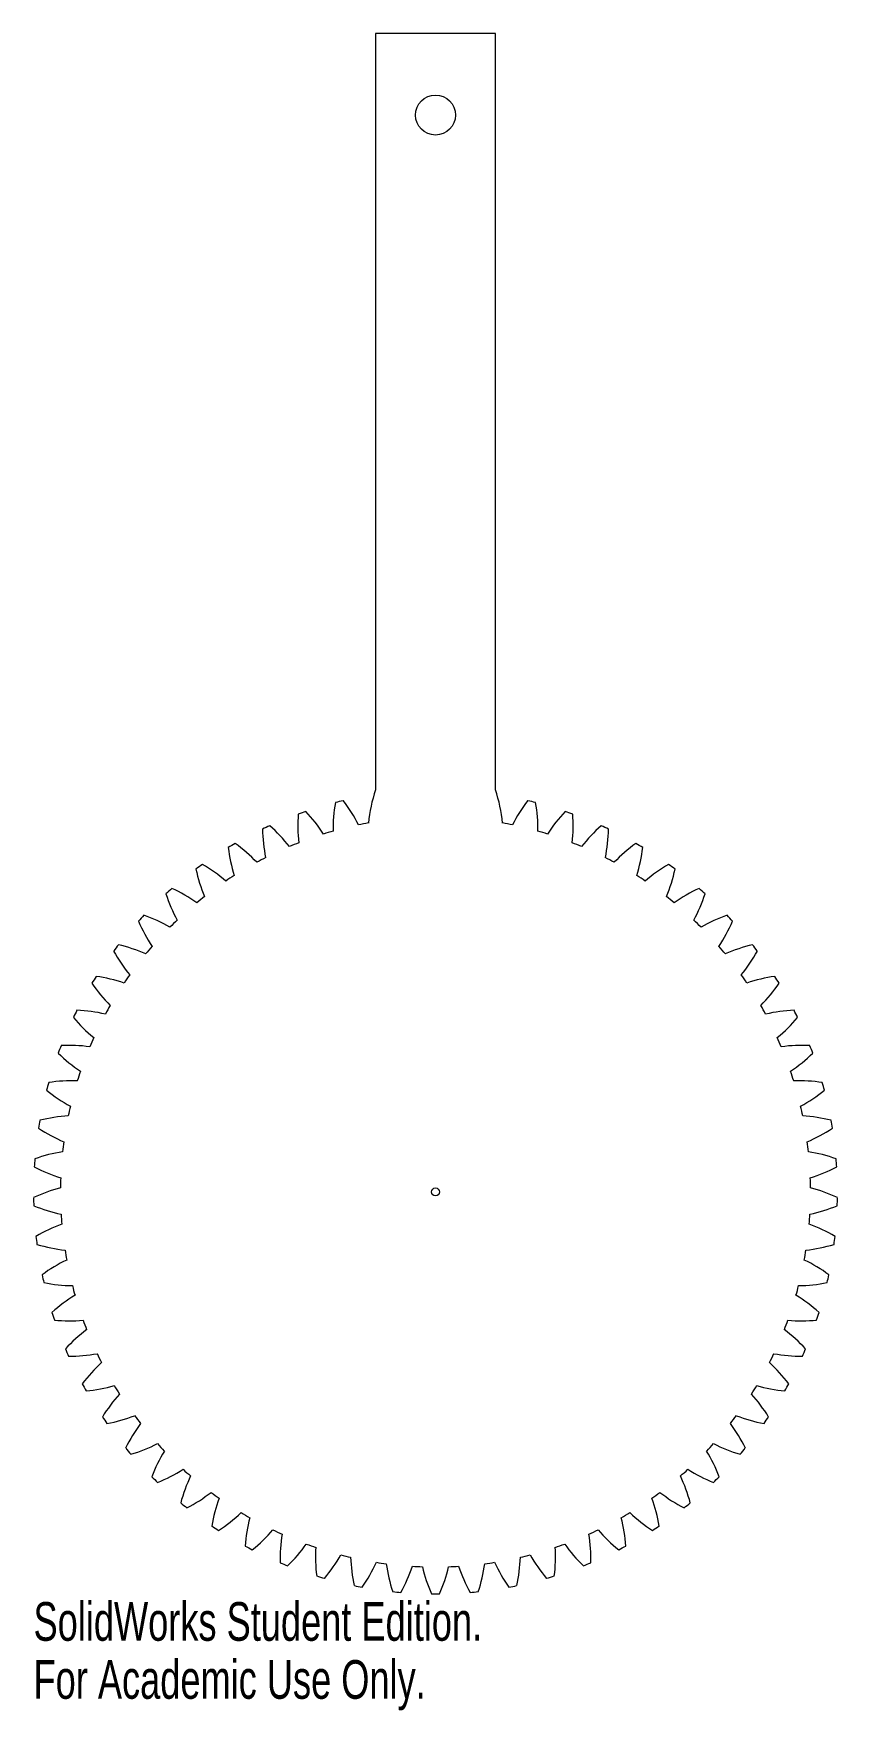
# Model space of a CAD drawing. Header units: millimetres. Extents: x -50 to 50, y -65 to 145.
import ezdxf

# ---------------------------------------------------------------- set-up
doc = ezdxf.new("R2010")
doc.units = ezdxf.units.MM
doc.styles.add('SLDTEXTSTYLE0', font='TXT', dxfattribs={"width": 0.7})

msp = doc.modelspace()

# ---------------------------------------------------------------- linework, layer by layer
at = {"color": 7, "linetype": 'Continuous', "lineweight": 15}
for p, q in [((7.5, 144.81), (-7.5, 144.81)), ((-7.5, 144.81), (-7.5, 50.25)), ((7.5, 50.25), (7.5, 144.81))]:
    msp.add_line(p, q, dxfattribs=at)
for centre, radius in [((0, 134.62), 2.5), ((0, 0), 0.5)]:
    msp.add_circle(centre, radius, dxfattribs=at)
for centre, radius, start, end in [((6.7, 45.31), 19.51, 170.082, 180.6319), ((0, 0), 50.25, 103.2747, 104.4176), ((-26.99, 37.01), 19.51, 27.0604, 37.6103), ((11.01, 44.1), 19.51, 161.6134, 174.0494), ((-11.01, 44.1), 19.51, 5.9506, 18.3866), ((26.99, 37.01), 19.51, 142.3897, 152.9396), ((0, 0), 50.25, 75.5824, 76.7253), ((-6.7, 45.31), 19.51, 359.3681, 9.918), ((2.3, 45.75), 19.51, 175.6205, 186.1704), ((0, 0), 50.25, 108.8131, 109.9561), ((-30.44, 34.23), 19.51, 32.5988, 43.1488), ((0, 0), 46.88, 100.311, 101.8429), ((0, 0), 46.88, 78.1571, 79.689), ((30.44, 34.23), 19.51, 136.8512, 147.4012), ((0, 0), 50.25, 70.0439, 71.1869), ((-2.3, 45.75), 19.51, 353.8296, 4.3795), ((0, 0), 50.25, 114.3516, 115.4945), ((-2.13, 45.75), 19.51, 181.1589, 191.7089), ((-33.6, 31.13), 19.51, 38.1373, 48.6872), ((0, 0), 46.88, 105.8494, 107.3813), ((0, 0), 46.88, 72.6187, 74.1506), ((33.6, 31.13), 19.51, 131.3128, 141.8627), ((0, 0), 50.25, 64.5055, 65.6484), ((2.13, 45.75), 19.51, 348.2911, 358.8411), ((0, 0), 50.25, 119.8901, 121.033), ((-6.53, 45.34), 19.51, 186.6974, 197.2473), ((-36.45, 27.74), 19.51, 43.6758, 54.2257), ((0, 0), 46.88, 111.3879, 112.9198), ((0, 0), 46.88, 67.0802, 68.6121), ((36.45, 27.74), 19.51, 125.7743, 136.3242), ((0, 0), 50.25, 58.967, 60.1099), ((6.53, 45.34), 19.51, 342.7527, 353.3026), ((0, 0), 50.25, 125.4285, 126.5715), ((-10.88, 44.49), 19.51, 192.2359, 202.7858), ((-38.95, 24.09), 19.51, 49.2142, 59.7641), ((0, 0), 46.88, 116.9264, 118.4583), ((0, 0), 46.88, 61.5417, 63.0736), ((38.95, 24.09), 19.51, 120.2359, 130.7858), ((10.88, 44.49), 19.51, 337.2142, 347.7641), ((0, 0), 50.25, 53.4285, 54.5715), ((0, 0), 50.25, 130.967, 132.1099), ((-41.1, 20.22), 19.51, 54.7527, 65.3026), ((0, 0), 46.88, 122.4648, 123.9967), ((0, 0), 46.88, 56.0033, 57.5352), ((41.1, 20.22), 19.51, 114.6974, 125.2473), ((0, 0), 50.25, 47.8901, 49.033), ((-15.12, 43.24), 19.51, 197.7743, 208.3242), ((0, 0), 46.88, 128.0033, 129.5352), ((0, 0), 46.88, 50.4648, 51.9967), ((15.12, 43.24), 19.51, 331.6758, 342.2257), ((0, 0), 50.25, 136.5055, 137.6484), ((-19.22, 41.57), 19.51, 203.3128, 213.8627), ((-42.86, 16.16), 19.51, 60.2911, 70.8411), ((0, 0), 46.88, 133.5417, 135.0736), ((0, 0), 46.88, 44.9264, 46.4583), ((42.86, 16.16), 19.51, 109.1589, 119.7089), ((19.22, 41.57), 19.51, 326.1373, 336.6872), ((0, 0), 50.25, 42.3516, 43.4945), ((0, 0), 50.25, 142.0439, 143.1869), ((-23.15, 39.53), 19.51, 208.8512, 219.4012), ((-44.22, 11.95), 19.51, 65.8296, 76.3795), ((0, 0), 46.88, 139.0802, 140.6121), ((0, 0), 46.88, 39.3879, 40.9198), ((44.22, 11.95), 19.51, 103.6205, 114.1704), ((23.15, 39.53), 19.51, 320.5988, 331.1488), ((0, 0), 50.25, 36.8131, 37.9561), ((0, 0), 50.25, 147.5824, 148.7253), ((-26.85, 37.11), 19.51, 214.3897, 224.9396), ((-45.16, 7.63), 19.51, 71.3681, 81.918), ((0, 0), 46.88, 144.6187, 146.1506), ((0, 0), 46.88, 33.8494, 35.3813), ((45.16, 7.63), 19.51, 98.082, 108.6319), ((26.85, 37.11), 19.51, 315.0604, 325.6103), ((0, 0), 50.25, 31.2747, 32.4176), ((0, 0), 46.88, 150.1571, 151.689), ((0, 0), 46.88, 28.311, 29.8429), ((0, 0), 50.25, 153.1208, 154.2638), ((-30.31, 34.34), 19.51, 219.9282, 230.4781), ((-45.69, 3.23), 19.51, 76.9065, 87.4565), ((45.69, 3.23), 19.51, 92.5435, 103.0935), ((30.31, 34.34), 19.51, 309.5219, 320.0718), ((0, 0), 50.25, 25.7362, 26.8792), ((0, 0), 46.88, 155.6956, 157.2275), ((0, 0), 46.88, 22.7725, 24.3044), ((0, 0), 50.25, 158.6593, 159.8022), ((-33.48, 31.26), 19.51, 225.4666, 236.0165), ((-45.79, -1.19), 19.51, 82.445, 92.9949), ((45.79, -1.19), 19.51, 87.0051, 97.555), ((33.48, 31.26), 19.51, 303.9835, 314.5334), ((0, 0), 50.25, 20.1978, 21.3407), ((0, 0), 46.88, 161.2341, 162.7659), ((0, 0), 46.88, 17.2341, 18.7659), ((0, 0), 50.25, 164.1978, 165.3407), ((-36.34, 27.88), 19.51, 231.0051, 241.555), ((-45.46, -5.61), 19.51, 87.9835, 98.5334), ((45.46, -5.61), 19.51, 81.4666, 92.0165), ((36.34, 27.88), 19.51, 298.445, 308.9949), ((0, 0), 50.25, 14.6593, 15.8022), ((0, 0), 46.88, 166.7725, 168.3044), ((0, 0), 46.88, 11.6956, 13.2275), ((0, 0), 50.25, 169.7362, 170.8792), ((-44.71, -9.97), 19.51, 93.5219, 104.0718), ((44.71, -9.97), 19.51, 75.9282, 86.4781), ((0, 0), 50.25, 9.1208, 10.2638), ((-38.86, 24.24), 19.51, 236.5435, 247.0935), ((38.86, 24.24), 19.51, 292.9065, 303.4565), ((-43.54, -14.24), 19.51, 99.0604, 109.6103), ((0, 0), 46.88, 172.311, 173.8429), ((0, 0), 46.88, 6.1571, 7.689), ((43.54, -14.24), 19.51, 70.3897, 80.9396), ((0, 0), 50.25, 175.2747, 176.4176), ((-41.02, 20.38), 19.51, 242.082, 252.6319), ((41.02, 20.38), 19.51, 287.3681, 297.918), ((0, 0), 50.25, 3.5824, 4.7253), ((-41.96, -18.37), 19.51, 104.5988, 115.1488), ((0, 0), 46.88, 177.8494, 179.3813), ((0, 0), 46.88, 0.6187, 2.1506), ((41.96, -18.37), 19.51, 64.8512, 75.4012), ((0, 0), 50.25, 180.8131, 181.9561), ((-42.8, 16.32), 19.51, 247.6205, 258.1704), ((42.8, 16.32), 19.51, 281.8296, 292.3795), ((0, 0), 50.25, 358.0439, 359.1869), ((-39.99, -22.34), 19.51, 110.1373, 120.6872), ((0, 0), 46.88, 183.3879, 184.9198), ((0, 0), 46.88, 355.0802, 356.6121), ((39.99, -22.34), 19.51, 59.3128, 69.8627), ((0, 0), 50.25, 186.3516, 187.4945), ((0, 0), 50.25, 352.5055, 353.6484), ((-44.17, 12.12), 19.51, 253.1589, 263.7089), ((0, 0), 46.88, 188.9264, 190.4583), ((0, 0), 46.88, 349.5417, 351.0736), ((44.17, 12.12), 19.51, 276.2911, 286.8411), ((-37.65, -26.09), 19.51, 115.6758, 126.2257), ((0, 0), 50.25, 191.8901, 193.033), ((37.65, -26.09), 19.51, 53.7743, 64.3242), ((0, 0), 50.25, 346.967, 348.1099), ((-45.14, 7.8), 19.51, 258.6974, 269.2473), ((0, 0), 46.88, 194.4648, 195.9967), ((0, 0), 46.88, 344.0033, 345.5352), ((45.14, 7.8), 19.51, 270.7527, 281.3026), ((-34.95, -29.6), 19.51, 121.2142, 131.7641), ((34.95, -29.6), 19.51, 48.2359, 58.7858), ((0, 0), 50.25, 197.4285, 198.5715), ((-45.68, 3.4), 19.51, 264.2359, 274.7858), ((0, 0), 46.88, 200.0033, 201.5352), ((0, 0), 46.88, 338.4648, 339.9967), ((45.68, 3.4), 19.51, 265.2142, 275.7641), ((0, 0), 50.25, 341.4285, 342.5715), ((-31.93, -32.84), 19.51, 126.7527, 137.3026), ((31.93, -32.84), 19.51, 42.6974, 53.2473), ((0, 0), 50.25, 202.967, 204.1099), ((-45.79, -1.02), 19.51, 269.7743, 280.3242), ((0, 0), 46.88, 205.5417, 207.0736), ((0, 0), 46.88, 332.9264, 334.4583), ((45.79, -1.02), 19.51, 259.6758, 270.2257), ((0, 0), 50.25, 335.8901, 337.033), ((-28.61, -35.77), 19.51, 132.2911, 142.8411), ((28.61, -35.77), 19.51, 37.1589, 47.7089), ((0, 0), 50.25, 208.5055, 209.6484), ((-45.48, -5.44), 19.51, 275.3128, 285.8627), ((0, 0), 46.88, 211.0802, 212.6121), ((0, 0), 46.88, 327.3879, 328.9198), ((45.48, -5.44), 19.51, 254.1373, 264.6872), ((0, 0), 50.25, 330.3516, 331.4945), ((-25.03, -38.36), 19.51, 137.8296, 148.3795), ((25.03, -38.36), 19.51, 31.6205, 42.1704), ((0, 0), 50.25, 214.0439, 215.1869), ((-44.74, -9.8), 19.51, 280.8512, 291.4012), ((-21.21, -40.6), 19.51, 143.3681, 153.918), ((0, 0), 46.88, 216.6187, 218.1506), ((0, 0), 46.88, 321.8494, 323.3813), ((21.21, -40.6), 19.51, 26.082, 36.6319), ((44.74, -9.8), 19.51, 248.5988, 259.1488), ((0, 0), 50.25, 324.8131, 325.9561), ((0, 0), 50.25, 219.5824, 220.7253), ((-43.59, -14.07), 19.51, 286.3897, 296.9396), ((-17.19, -42.46), 19.51, 148.9065, 159.4565), ((0, 0), 46.88, 222.1571, 223.689), ((0, 0), 46.88, 316.311, 317.8429), ((17.19, -42.46), 19.51, 20.5435, 31.0935), ((43.59, -14.07), 19.51, 243.0604, 253.6103), ((0, 0), 50.25, 319.2747, 320.4176), ((0, 0), 50.25, 225.1208, 226.2638), ((-42.03, -18.21), 19.51, 291.9282, 302.4781), ((-13.01, -43.92), 19.51, 154.445, 164.9949), ((0, 0), 46.88, 227.6956, 229.2275), ((0, 0), 46.88, 310.7725, 312.3044), ((13.01, -43.92), 19.51, 15.0051, 25.555), ((42.03, -18.21), 19.51, 237.5219, 248.0718), ((0, 0), 50.25, 313.7362, 314.8792), ((-40.07, -22.18), 19.51, 297.4666, 308.0165), ((0, 0), 46.88, 233.2341, 234.7659), ((0, 0), 46.88, 305.2341, 306.7659), ((40.07, -22.18), 19.51, 231.9835, 242.5334), ((0, 0), 50.25, 230.6593, 231.8022), ((-8.72, -44.97), 19.51, 159.9835, 170.5334), ((8.72, -44.97), 19.51, 9.4666, 20.0165), ((0, 0), 50.25, 308.1978, 309.3407), ((0, 0), 50.25, 236.1978, 237.3407), ((-37.75, -25.95), 19.51, 303.0051, 313.555), ((0, 0), 46.88, 238.7725, 240.3044), ((-4.33, -45.6), 19.51, 165.5219, 176.0718), ((0, 0), 46.88, 299.6956, 301.2275), ((4.33, -45.6), 19.51, 3.9282, 14.4781), ((37.75, -25.95), 19.51, 226.445, 236.9949), ((0, 0), 50.25, 302.6593, 303.8022), ((-35.06, -29.47), 19.51, 308.5435, 319.0935), ((0, 0), 46.88, 244.311, 245.8429), ((0.09, -45.8), 19.51, 171.0604, 181.6103), ((-32.06, -32.72), 19.51, 314.082, 324.6319), ((0, 0), 46.88, 249.8494, 251.3813), ((0, 0), 46.88, 288.6187, 290.1506), ((32.06, -32.72), 19.51, 215.3681, 225.918), ((0, 0), 46.88, 294.1571, 295.689), ((-0.09, -45.8), 19.51, 358.3897, 8.9396), ((35.06, -29.47), 19.51, 220.9065, 231.4565), ((0, 0), 50.25, 241.7362, 242.8792), ((4.51, -45.58), 19.51, 176.5988, 187.1488), ((-28.75, -35.66), 19.51, 319.6205, 330.1704), ((0, 0), 46.88, 255.3879, 256.9198), ((8.88, -44.93), 19.51, 182.1373, 192.6872), ((-8.88, -44.93), 19.51, 347.3128, 357.8627), ((0, 0), 46.88, 283.0802, 284.6121), ((28.75, -35.66), 19.51, 209.8296, 220.3795), ((-4.51, -45.58), 19.51, 352.8512, 3.4012), ((0, 0), 50.25, 297.1208, 298.2638), ((0, 0), 50.25, 247.2747, 248.4176), ((0, 0), 50.25, 252.8131, 253.9561), ((-25.17, -38.27), 19.51, 325.1589, 335.7089), ((0, 0), 46.88, 260.9264, 262.4583), ((13.18, -43.87), 19.51, 187.6758, 198.2257), ((-21.36, -40.52), 19.51, 330.6974, 341.2473), ((0, 0), 46.88, 266.4648, 267.9967), ((17.35, -42.39), 19.51, 193.2142, 203.7641), ((-17.35, -42.39), 19.51, 336.2359, 346.7858), ((0, 0), 46.88, 272.0033, 273.5352), ((21.36, -40.52), 19.51, 198.7527, 209.3026), ((-13.18, -43.87), 19.51, 341.7743, 352.3242), ((0, 0), 46.88, 277.5417, 279.0736), ((25.17, -38.27), 19.51, 204.2911, 214.8411), ((0, 0), 50.25, 286.0439, 287.1869), ((0, 0), 50.25, 291.5824, 292.7253), ((0, 0), 50.25, 258.3516, 259.4945), ((0, 0), 50.25, 263.8901, 265.033), ((0, 0), 50.25, 269.4285, 270.5715), ((0, 0), 50.25, 274.967, 276.1099), ((0, 0), 50.25, 280.5055, 281.6484)]:
    msp.add_arc(centre, radius, start, end, dxfattribs=at)

# ---------------------------------------------------------------- texts
at = {"color": 7, "linetype": 'Continuous', "char_height": 4.8336, "attachment_point": 1, "style": 'SLDTEXTSTYLE0'}
for s, insert in [('SolidWorks Student Edition.', (-50.25, -51.27)), ('For Academic Use Only.', (-50.25, -58.52))]:
    msp.add_mtext(s, dxfattribs=dict(at, insert=insert))

doc.saveas('drawing.dxf')
